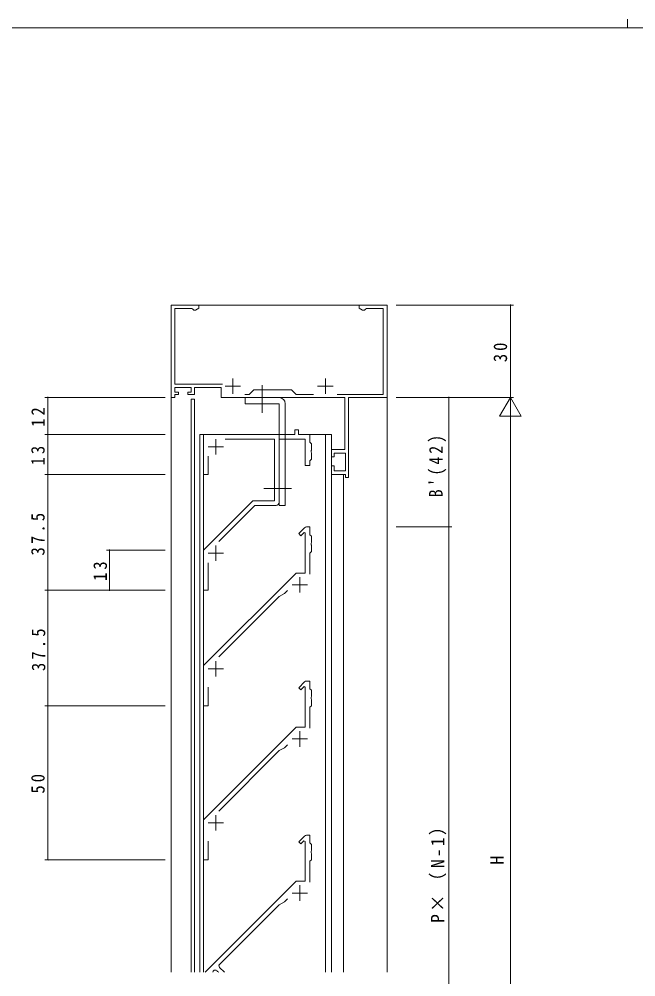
# Model space of a CAD drawing. Units: millimetres on the paper. Extents: x -420 to 373, y -297 to 267.
# Drawn here: x -230 to -30, y -43.6 to 267.2 of the extents above; entities that cross this region are included whole.
import ezdxf
from ezdxf.enums import TextEntityAlignment as Align

# ---------------------------------------------------------------- set-up
doc = ezdxf.new("R2010")
doc.units = ezdxf.units.MM
doc.linetypes.add('CHAIN2', pattern=[12, 9, -1, 1, -1])
for name, color, linetype, lineweight in [('0-1_YKK_ZWAK', 7, 'Continuous', 9), ('0-3_YKK_11', 7, 'Continuous', 9), ('0-4_YKK_12', 2, 'Continuous', 9), ('0-5_YKK_D', 6, 'Continuous', 9), ('0-6_YKK_13', 4, 'Continuous', 9)]:
    doc.layers.add(name, color=color, linetype=linetype, lineweight=lineweight)
doc.styles.add('ＭＳ ゴシック', font='')
doc.styles.get('ＭＳ ゴシック').set_extended_font_data('MS Gothic')

msp = doc.modelspace()

# ---------------------------------------------------------------- linework, layer by layer
at = {"layer": '0-1_YKK_ZWAK'}
for p, q in [((352.3, 264.4), (-417.7, 264.4)), ((-32.686, 267.2), (-32.686, 264.4))]:
    msp.add_line(p, q, dxfattribs=at)
at = {"layer": '0-3_YKK_11'}
for p, q in [((-180.7, 174.4), (-171.7, 174.4)), ((-180.7, 144.4), (-180.7, 174.4)), ((-171.7, 174.4), (-171.7, 173.4)), ((-119.7, 174.4), (-110.7, 174.4)), ((-119.7, 173.4), (-119.7, 174.4)), ((-110.7, 174.4), (-110.7, 144.4)), ((-179.5, 173.3), (-179.5, 148.7)), ((-173.996, 173.3), (-179.5, 173.3)), ((-173.698, 173.035), (-173.996, 173.3)), ((-173.4, 172.77), (-173.698, 173.035)), ((-172.791, 172.77), (-173.4, 172.77)), ((-171.7, 173.4), (-172.791, 172.77)), ((-118.609, 172.77), (-119.7, 173.4)), ((-118, 172.77), (-118.609, 172.77)), ((-117.702, 173.035), (-118, 172.77)), ((-117.404, 173.3), (-117.702, 173.035)), ((-111.9, 173.3), (-117.404, 173.3)), ((-111.9, 145.4), (-111.9, 173.3)), ((-160.7, 150.6), (-160.7, 145.6)), ((-130.7, 150.6), (-130.7, 145.6)), ((-179.5, 148.7), (-164.082, 148.7)), ((-179.5, 147.7), (-179.5, 146.2)), ((-174.2, 147.7), (-179.5, 147.7)), ((-179.5, 146.2), (-178.3, 146.2)), ((-178.3, 146.2), (-178.3, 145.4)), ((-175.3, 146.2), (-174.2, 146.2)), ((-175.3, 145.4), (-175.3, 146.2)), ((-174.2, 146.2), (-174.2, 147.7)), ((-173.2, 147.7), (-173.2, 145.4)), ((-164.5, 147.7), (-173.2, 147.7)), ((-164.5, 144.4), (-164.5, 147.7)), ((-163.2, 148.1), (-158.2, 148.1)), ((-155.4, 145.4), (-153.9, 146.9)), ((-153.9, 146.9), (-141.7, 146.9)), ((-141.7, 146.9), (-140.2, 145.4)), ((-133.2, 148.1), (-128.2, 148.1)), ((-179.5, 144.4), (-180.7, 144.4)), ((-179.5, 145.4), (-179.5, 144.4)), ((-178.3, 145.4), (-179.5, 145.4)), ((-173.2, 145.4), (-175.3, 145.4)), ((-124.4, 144.4), (-164.5, 144.4)), ((-156.859, 145.4), (-155.4, 145.4)), ((-140.2, 145.4), (-134.541, 145.4)), ((-126.859, 145.4), (-111.9, 145.4)), ((-124.4, 127.5), (-124.4, 144.4)), ((-123.2, 144.4), (-123.2, 118.4)), ((-110.7, 144.4), (-123.2, 144.4)), ((-140.6, 133.9), (-140.6, 132.4)), ((-139.4, 133.9), (-140.6, 133.9)), ((-139.4, 132.4), (-139.4, 133.9)), ((-170.2, 132.4), (-170.2, 119.4)), ((-140.6, 132.4), (-170.2, 132.4)), ((-166.2, 130.9), (-166.2, 125.9)), ((-163.207, 130.9), (-147.2, 130.9)), ((-147.2, 130.9), (-147.2, 110.9)), ((-145.7, 130.9), (-137.2, 130.9)), ((-145.7, 110.4), (-145.7, 130.9)), ((-135.7, 132.4), (-139.4, 132.4)), ((-137.2, 130.9), (-137.2, 122.4)), ((-135.7, 129.9), (-135.7, 132.4)), ((-168.7, 128.4), (-163.7, 128.4)), ((-135.2, 129.4), (-135.7, 129.9)), ((-135.2, 127.358), (-135.2, 129.4)), ((-128.7, 127.5), (-124.4, 127.5)), ((-128.7, 125.2), (-128.7, 127.5)), ((-168.7, 119.4), (-168.7, 125.407)), ((-135.7, 123.9), (-135.2, 124.4)), ((-135.32, 127.175), (-135.2, 127.358)), ((-135.32, 126.625), (-135.32, 127.175)), ((-135.2, 126.442), (-135.32, 126.625)), ((-135.2, 124.4), (-135.2, 126.442)), ((-127.9, 125.2), (-128.7, 125.2)), ((-127.9, 126.3), (-127.9, 125.2)), ((-124.2, 126.3), (-127.9, 126.3)), ((-124.2, 120.6), (-124.2, 126.3)), ((-137.2, 122.4), (-135.7, 122.4)), ((-135.7, 122.4), (-135.7, 123.9)), ((-128.7, 122.2), (-127.9, 122.2)), ((-128.7, 119.4), (-128.7, 122.2)), ((-127.9, 122.2), (-127.9, 120.6)), ((-170.2, 119.4), (-168.7, 119.4)), ((-124.2, 119.4), (-128.7, 119.4)), ((-127.9, 120.6), (-124.2, 120.6)), ((-124.2, 118.4), (-124.2, 119.4)), ((-123.2, 118.4), (-124.2, 118.4)), ((-154.2, 110.9), (-170.2, 94.9)), ((-165.259, 97.72), (-153.579, 109.4)), ((-147.2, 110.9), (-154.2, 110.9)), ((-153.579, 109.4), (-146.7, 109.4)), ((-139.354, 100.246), (-137.493, 102.107)), ((-138.646, 99.539), (-139.354, 100.246)), ((-137.57, 100.615), (-138.646, 99.539)), ((-137.2, 100.462), (-137.57, 100.615)), ((-137.2, 87.4), (-137.2, 100.462)), ((-136.786, 102.4), (-135.7, 102.4)), ((-135.7, 102.4), (-135.7, 99.9)), ((-135.7, 99.9), (-135.2, 99.4)), ((-166.2, 96.4), (-166.2, 91.4)), ((-135.2, 97.358), (-135.32, 97.175)), ((-135.32, 97.175), (-135.32, 96.625)), ((-135.32, 96.625), (-135.2, 96.442)), ((-135.2, 99.4), (-135.2, 97.358)), ((-135.2, 96.442), (-135.2, 94.4)), ((-170.2, 94.9), (-170.2, 81.9)), ((-168.7, 93.9), (-163.7, 93.9)), ((-135.2, 94.4), (-135.7, 93.9)), ((-135.7, 93.9), (-135.7, 87.107)), ((-168.7, 81.9), (-168.7, 90.787)), ((-170.2, 57.4), (-140.2, 87.4)), ((-140.2, 87.4), (-137.2, 87.4)), ((-139, 86.1), (-139, 81.1)), ((-170.2, 81.9), (-168.7, 81.9)), ((-143.031, 81.74), (-144, 80.772)), ((-141.5, 83.6), (-136.5, 83.6)), ((-145.673, 79.806), (-165.259, 60.22)), ((-144, 80.772), (-145.673, 79.806)), ((-170.2, 44.4), (-170.2, 57.4)), ((-168.7, 56.4), (-163.7, 56.4)), ((-166.2, 58.9), (-166.2, 53.9)), ((-168.7, 50.454), (-168.7, 44.4)), ((-139.354, 50.246), (-137.493, 52.107)), ((-138.646, 49.539), (-139.354, 50.246)), ((-137.57, 50.615), (-138.646, 49.539)), ((-137.2, 50.462), (-137.57, 50.615)), ((-137.2, 37.4), (-137.2, 50.462)), ((-136.786, 52.4), (-135.7, 52.4)), ((-135.7, 52.4), (-135.7, 49.9)), ((-135.7, 49.9), (-135.2, 49.4)), ((-135.2, 47.358), (-135.32, 47.175)), ((-135.32, 47.175), (-135.32, 46.625)), ((-135.32, 46.625), (-135.2, 46.442)), ((-135.2, 49.4), (-135.2, 47.358)), ((-168.7, 44.4), (-170.2, 44.4)), ((-135.2, 44.4), (-135.7, 43.9)), ((-135.7, 43.9), (-135.7, 37.107)), ((-135.2, 46.442), (-135.2, 44.4)), ((-170.2, 7.4), (-140.2, 37.4)), ((-140.2, 37.4), (-137.2, 37.4)), ((-139, 36.1), (-139, 31.1)), ((-143.031, 31.74), (-144, 30.772)), ((-141.5, 33.6), (-136.5, 33.6)), ((-145.673, 29.806), (-165.259, 10.22)), ((-144, 30.772), (-145.673, 29.806)), ((-170.2, -5.6), (-170.2, 7.4)), ((-168.7, 6.4), (-163.7, 6.4)), ((-166.2, 8.9), (-166.2, 3.9)), ((-168.7, 0.454), (-168.7, -5.6)), ((-137.493, 2.107), (-139.354, 0.246)), ((-139.354, 0.246), (-138.646, -0.461)), ((-138.646, -0.461), (-137.638, 0.548)), ((-137.638, 0.548), (-137.2, 0.367)), ((-137.2, 0.367), (-137.2, -12.6)), ((-135.7, 2.4), (-136.786, 2.4)), ((-135.7, -0.1), (-135.7, 2.4)), ((-135.2, -0.6), (-135.7, -0.1)), ((-135.32, -2.825), (-135.2, -2.642)), ((-135.32, -3.375), (-135.32, -2.825)), ((-135.2, -2.642), (-135.2, -0.6)), ((-168.7, -5.6), (-170.2, -5.6)), ((-135.7, -6.1), (-135.2, -5.6)), ((-135.7, -12.893), (-135.7, -6.1)), ((-135.2, -3.558), (-135.32, -3.375)), ((-135.2, -5.6), (-135.2, -3.558)), ((-140.2, -12.6), (-169.7, -42.1)), ((-137.2, -12.6), (-140.2, -12.6)), ((-139, -13.9), (-139, -18.9)), ((-144, -19.228), (-143.031, -18.26)), ((-141.5, -16.4), (-136.5, -16.4)), ((-165.259, -39.78), (-145.673, -20.194)), ((-145.673, -20.194), (-144, -19.228)), ((-165.08, -40.602), (-165.259, -39.78)), ((-167.204, -42.027), (-167.228, -42.1)), ((-165.675, -41.878), (-165.794, -41.779)), ((-163.373, -42.1), (-165.08, -40.602))]:
    msp.add_line(p, q, dxfattribs=at)
for centre, radius, start, end in [((-146.7, 110.4), 1, 270, 359.99998), ((-136.786, 101.4), 1, 89.99997, 134.99997), ((-136.786, 51.4), 1, 89.99997, 134.99997), ((-136.786, 1.4), 1, 90, 135), ((-166.46, -42.123), 0.75, 27.29961, 172.70038), ((-166.2, -43.6), 1.8, 56.44269, 73.03073)]:
    msp.add_arc(centre, radius, start, end, dxfattribs=at)
at = {"layer": '0-4_YKK_12'}
for p, q in [((-180.7, 174.4), (-180.7, -42.1)), ((-180.7, 174.4), (-110.7, 174.4)), ((-110.7, 174.4), (-110.7, -42.1)), ((-174.2, 143.9), (-173.2, 143.9)), ((-174.2, 143.9), (-174.2, -42.1)), ((-173.2, 143.9), (-173.2, -42.1)), ((-171.4, 132.4), (-171.4, -42.1)), ((-171.4, 132.4), (-141.4, 132.4)), ((-170.2, 132.4), (-170.2, -42.1)), ((-139.1, 132.4), (-128.7, 132.4)), ((-130.7, 132.4), (-130.7, -42.1)), ((-128.7, 132.4), (-128.7, -42.1)), ((-124.8, 119.4), (-124.8, -42.1))]:
    msp.add_line(p, q, dxfattribs=at)
msp.add_lwpolyline([(-124.8, 119.4), (-128.7, 119.4), (-128.7, -42.1)], dxfattribs=at)
at = {"layer": '0-5_YKK_D'}
for p, q in [((-107.7, 174.4), (-69.7, 174.4)), ((-70.7, 144.4), (-70.7, 174.4)), ((-182.7, 144.4), (-221.7, 144.4)), ((-220.7, 132.4), (-220.7, 144.4)), ((-107.7, 144.4), (-69.7, 144.4)), ((-107.7, 144.4), (-69.7, 144.4)), ((-107.7, 144.4), (-89.7, 144.4)), ((-90.7, 102.4), (-90.7, 144.4)), ((-70.7, 144.4), (-74.2, 138.338)), ((-70.7, 144.4), (-70.7, 132.276)), ((-70.7, 144.4), (-67.2, 138.338)), ((-74.2, 138.338), (-67.2, 138.338)), ((-70.7, -148.6), (-70.7, 137.4)), ((-182.7, 132.4), (-221.7, 132.4)), ((-182.7, 132.4), (-221.7, 132.4)), ((-220.7, 132.4), (-220.7, 119.4)), ((-182.7, 119.4), (-221.7, 119.4)), ((-182.7, 119.4), (-221.7, 119.4)), ((-220.7, 81.9), (-220.7, 119.4)), ((-107.7, 102.4), (-89.7, 102.4)), ((-107.7, 102.4), (-89.7, 102.4)), ((-90.7, -122.6), (-90.7, 102.4)), ((-182.7, 94.9), (-201.7, 94.9)), ((-200.7, 81.9), (-200.7, 94.9)), ((-182.7, 81.9), (-221.7, 81.9)), ((-182.7, 81.9), (-221.7, 81.9)), ((-220.7, 44.4), (-220.7, 81.9)), ((-182.7, 81.9), (-201.7, 81.9)), ((-182.7, 44.4), (-221.7, 44.4)), ((-182.7, 44.4), (-221.7, 44.4)), ((-220.7, -5.6), (-220.7, 44.4)), ((-182.7, -5.6), (-221.7, -5.6))]:
    msp.add_line(p, q, dxfattribs=at)
for centre, start, end in [((-70.7, 174.4), 90, 270), ((-70.7, 174.4), 270, 90), ((-220.7, 144.4), 90, 270), ((-220.7, 144.4), 270, 90), ((-90.7, 144.4), 90, 270), ((-90.7, 144.4), 270, 90), ((-220.7, 132.4), 90, 270), ((-220.7, 132.4), 90, 270), ((-220.7, 132.4), 270, 90), ((-220.7, 132.4), 270, 90), ((-220.7, 119.4), 90, 270), ((-220.7, 119.4), 90, 270), ((-220.7, 119.4), 270, 90), ((-220.7, 119.4), 270, 90), ((-90.7, 102.4), 90, 270), ((-90.7, 102.4), 90, 270), ((-90.7, 102.4), 270, 90), ((-90.7, 102.4), 270, 90), ((-200.7, 94.9), 90, 270), ((-200.7, 94.9), 270, 90), ((-220.7, 81.9), 90, 270), ((-220.7, 81.9), 90, 270), ((-220.7, 81.9), 270, 90), ((-220.7, 81.9), 270, 90), ((-200.7, 81.9), 90, 270), ((-200.7, 81.9), 270, 90), ((-220.7, 44.4), 90, 270), ((-220.7, 44.4), 90, 270), ((-220.7, 44.4), 270, 90), ((-220.7, 44.4), 270, 90), ((-220.7, -5.6), 90, 270), ((-220.7, -5.6), 270, 90)]:
    msp.add_arc(centre, 0.106, start, end, dxfattribs=at)
at = {"layer": '0-6_YKK_13', "linetype": 'CHAIN2'}
for p, q in [((-151.2, 139.4), (-151.2, 149.4)), ((-150.677, 114.9), (-140.723, 114.9))]:
    msp.add_line(p, q, dxfattribs=at)
at = {"layer": '0-6_YKK_13'}
for p, q in [((-156.7, 144.4), (-145.7, 144.4)), ((-156.7, 142.4), (-156.7, 144.4)), ((-145.7, 142.4), (-156.7, 142.4)), ((-145.7, 142.4), (-145.7, 109.4)), ((-143.7, 109.4), (-143.7, 142.4)), ((-143.7, 109.4), (-145.7, 109.4))]:
    msp.add_line(p, q, dxfattribs=at)
msp.add_arc((-145.7, 142.4), 2, 0, 90, dxfattribs=at)

# ---------------------------------------------------------------- texts
at = {"layer": '0-5_YKK_D', "color": 3, "style": 'ＭＳ ゴシック'}
msp.add_text('H', height=4.399, rotation=90, dxfattribs=at).set_placement((-71.5, -7.2), align=Align.BOTTOM_LEFT)
at = {"layer": '0-5_YKK_D', "color": 3, "char_height": 4.399, "attachment_point": 7, "rotation": 90, "style": 'ＭＳ ゴシック'}
for s, insert in [('\\T1.36;\\W0.9;30', (-71.7, 155.88)), ('\\T1.36;\\W0.9;12', (-221.7, 134.88)), ("\\T1.39;\\W0.85;B'(42)", (-91.5, 112.04)), ('\\T1.36;\\W0.9;13', (-221.7, 122.38)), ('\\T1.38;\\W0.9;37.5', (-221.7, 93.13)), ('\\T1.36;\\W0.9;13', (-201.5, 84.88)), ('\\T1.38;\\W0.9;37.5', (-221.5, 55.63)), ('\\T1.36;\\W0.9;50', (-221.7, 15.88)), ('\\T1.25;\\W0.95;P×（N-1）', (-91.5, -26.1))]:
    msp.add_mtext(s, dxfattribs=dict(at, insert=insert))

doc.saveas('drawing.dxf')
